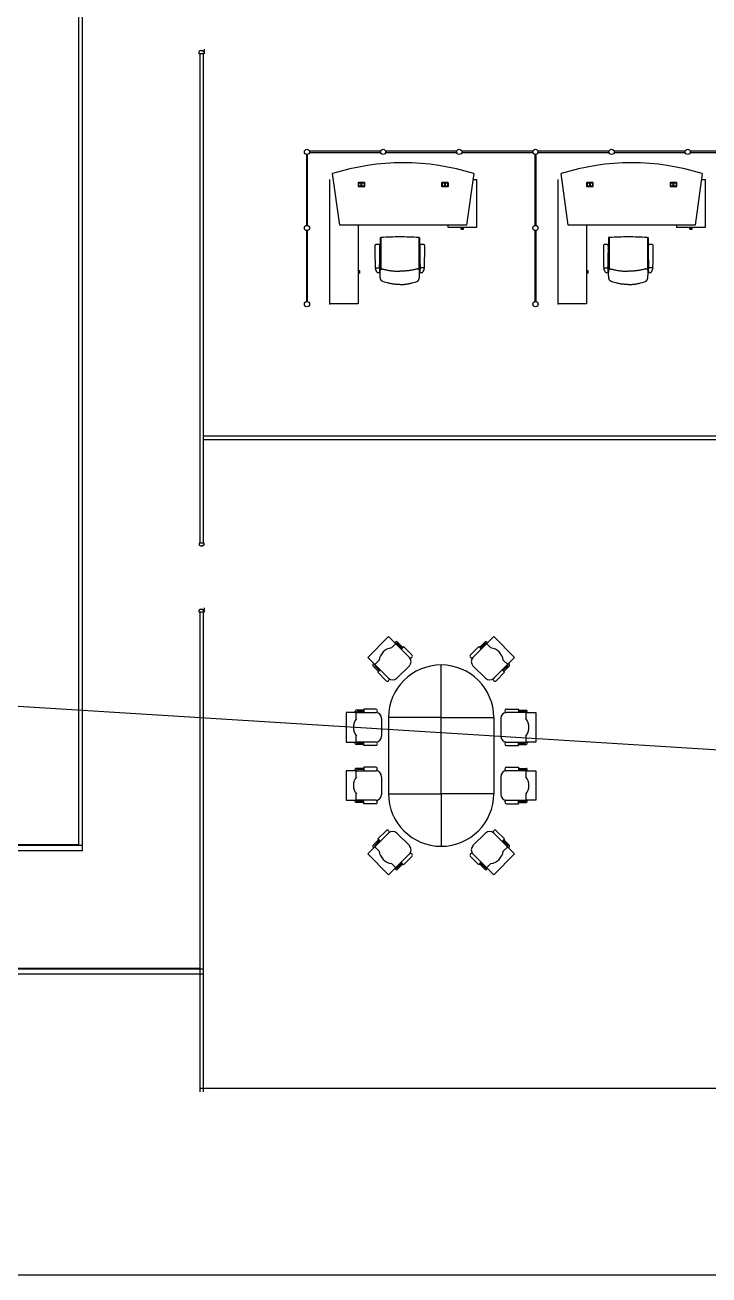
# Model space of a CAD drawing. Header units: millimetres. Extents: x 391350 to 515311, y -283575 to -199845.
# Drawn here: x 495405 to 505285, y -239526 to -221466 of the extents above; entities that cross this region are included whole.
import ezdxf

# ---------------------------------------------------------------- set-up
doc = ezdxf.new("R2010")
doc.units = ezdxf.units.MM
doc.layers.add('Evac_Occupant', color=183, linetype='Continuous')

msp = doc.modelspace()

# ---------------------------------------------------------------- linework, layer by layer
at = {"color": 0}
for p, q in [((496184, -233311), (496184, -220073)), ((496234, -233311), (496234, -220073)), ((496234, -233395), (496234, -220073)), ((497938, -221836), (497919, -221849)), ((497919, -221880), (497919, -221849)), ((497992, -221880), (497919, -221880)), ((497934, -228950), (497934, -221880)), ((497938, -221836), (497976, -221836)), ((497976, -221836), (497976, -221849)), ((497976, -221849), (497992, -221849)), ((497984, -228950), (497984, -221880)), ((497992, -221814), (497992, -221880)), ((499470, -223336), (499470, -224361)), ((499487, -224361), (499487, -223336)), ((500541, -223290), (499516, -223290)), ((499516, -223307), (500541, -223307)), ((501641, -223290), (500616, -223290)), ((500616, -223307), (501641, -223307)), ((502741, -223290), (501716, -223290)), ((501716, -223307), (502741, -223307)), ((502770, -223336), (502770, -224361)), ((502787, -224361), (502787, -223336)), ((503841, -223290), (502816, -223290)), ((502816, -223307), (503841, -223307)), ((504941, -223290), (503916, -223290)), ((503916, -223307), (504941, -223307)), ((506041, -223290), (505016, -223290)), ((505016, -223307), (506041, -223307)), ((499807, -225496), (499807, -223696)), ((499953, -224356), (499849, -223613)), ((500216, -223748), (500216, -223794)), ((500308, -223742), (500222, -223742)), ((500222, -223792), (500222, -223750)), ((500223, -223750), (500223, -223792)), ((500224, -223748), (500306, -223748)), ((500224, -223748), (500265, -223748)), ((500263, -223793), (500263, -223748)), ((500265, -223748), (500265, -223793)), ((500265, -223793), (500265, -223748)), ((500306, -223748), (500265, -223748)), ((500267, -223748), (500267, -223793)), ((500308, -223750), (500308, -223792)), ((500308, -223792), (500308, -223750)), ((500314, -223794), (500314, -223748)), ((501422, -223748), (501422, -223794)), ((501514, -223742), (501428, -223742)), ((501428, -223792), (501428, -223750)), ((501429, -223750), (501429, -223792)), ((501430, -223748), (501471, -223748)), ((501430, -223748), (501512, -223748)), ((501469, -223793), (501469, -223748)), ((501471, -223748), (501471, -223793)), ((501471, -223793), (501471, -223748)), ((501512, -223748), (501471, -223748)), ((501473, -223748), (501473, -223793)), ((501514, -223750), (501514, -223792)), ((501514, -223792), (501514, -223750)), ((501520, -223794), (501520, -223748)), ((501888, -223613), (501783, -224356)), ((501876, -223696), (501929, -223696)), ((501929, -223696), (501929, -224393)), ((503107, -225496), (503107, -223696)), ((503253, -224356), (503149, -223613)), ((503516, -223748), (503516, -223794)), ((503608, -223742), (503522, -223742)), ((503522, -223792), (503522, -223750)), ((503523, -223750), (503523, -223792)), ((503524, -223748), (503606, -223748)), ((503524, -223748), (503565, -223748)), ((503563, -223793), (503563, -223748)), ((503565, -223748), (503565, -223793)), ((503565, -223793), (503565, -223748)), ((503606, -223748), (503565, -223748)), ((503567, -223748), (503567, -223793)), ((503608, -223750), (503608, -223792)), ((503608, -223792), (503608, -223750)), ((503614, -223794), (503614, -223748)), ((504722, -223748), (504722, -223794)), ((504814, -223742), (504728, -223742)), ((504728, -223792), (504728, -223750)), ((504729, -223750), (504729, -223792)), ((504730, -223748), (504771, -223748)), ((504730, -223748), (504812, -223748)), ((504769, -223793), (504769, -223748)), ((504771, -223748), (504771, -223793)), ((504771, -223793), (504771, -223748)), ((504812, -223748), (504771, -223748)), ((504773, -223748), (504773, -223793)), ((504814, -223750), (504814, -223792)), ((504814, -223792), (504814, -223750)), ((504820, -223794), (504820, -223748)), ((505188, -223613), (505083, -224356)), ((505176, -223696), (505229, -223696)), ((505229, -223696), (505229, -224393)), ((500222, -223800), (500308, -223800)), ((500224, -223793), (500265, -223793)), ((500306, -223794), (500224, -223794)), ((500265, -223793), (500306, -223793)), ((501428, -223800), (501514, -223800)), ((501430, -223793), (501471, -223793)), ((501512, -223794), (501430, -223794)), ((501471, -223793), (501512, -223793)), ((503522, -223800), (503608, -223800)), ((503524, -223793), (503565, -223793)), ((503606, -223794), (503524, -223794)), ((503565, -223793), (503606, -223793)), ((504728, -223800), (504814, -223800)), ((504730, -223793), (504771, -223793)), ((504812, -223794), (504730, -223794)), ((504771, -223793), (504812, -223793)), ((499470, -224436), (499470, -225461)), ((499487, -225461), (499487, -224436)), ((501783, -224356), (499953, -224356)), ((500217, -224366), (500217, -225496)), ((501518, -224393), (501518, -224356)), ((501929, -224393), (501518, -224393)), ((501707, -224405), (501707, -224393)), ((501707, -224405), (501741, -224405)), ((501707, -224417), (501707, -224405)), ((501707, -224417), (501741, -224417)), ((501741, -224405), (501741, -224393)), ((501741, -224417), (501741, -224405)), ((502770, -224436), (502770, -225461)), ((502787, -225461), (502787, -224436)), ((505083, -224356), (503253, -224356)), ((503517, -224366), (503517, -225496)), ((504818, -224393), (504818, -224356)), ((505229, -224393), (504818, -224393)), ((505007, -224405), (505007, -224393)), ((505007, -224405), (505041, -224405)), ((505007, -224417), (505007, -224405)), ((505007, -224417), (505041, -224417)), ((505041, -224405), (505041, -224393)), ((505041, -224417), (505041, -224405)), ((500495, -224635, 0), (500494, -224635, 0)), ((500495, -224635, 0), (500496, -224635, 0)), ((500533, -224539), (500533, -224674)), ((500536, -224538), (500543, -224541)), ((500543, -224542), (500543, -224997)), ((501102, -224538), (501095, -224541)), ((501095, -224542), (501095, -224997)), ((501105, -224539), (501105, -224674)), ((501143, -224635, 0), (501142, -224635, 0)), ((501143, -224635, 0), (501144, -224635, 0)), ((503795, -224635, 0), (503794, -224635, 0)), ((503795, -224635, 0), (503796, -224635, 0)), ((503833, -224539), (503833, -224674)), ((503836, -224538), (503843, -224541)), ((503843, -224542), (503843, -224997)), ((504402, -224538), (504395, -224541)), ((504395, -224542), (504395, -224997)), ((504405, -224539), (504405, -224674)), ((504443, -224635, 0), (504442, -224635, 0)), ((504443, -224635, 0), (504444, -224635, 0)), ((500530, -224681), (500530, -224707)), ((500532, -224677), (500532, -224678)), ((500532, -224711), (500532, -224710)), ((500533, -224714), (500533, -225004)), ((501105, -224714), (501105, -225004)), ((501107, -224677), (501107, -224678)), ((501107, -224711), (501107, -224710)), ((501108, -224681), (501108, -224707)), ((503830, -224681), (503830, -224707)), ((503832, -224677), (503832, -224678)), ((503832, -224711), (503832, -224710)), ((503833, -224714), (503833, -225004)), ((504405, -224714), (504405, -225004)), ((504407, -224677), (504407, -224678)), ((504407, -224711), (504407, -224710)), ((504408, -224681), (504408, -224707)), ((500230, -225019), (500217, -225019)), ((500230, -225053), (500230, -225019)), ((500242, -225019), (500230, -225019)), ((500242, -225053), (500242, -225019)), ((500465, -224975, 0), (500525, -224975, 0)), ((500465, -224975, 0), (500465, -224978, 0)), ((500525, -224975, 0), (500525, -224989, 0)), ((500529, -225043, 0), (500529, -225005, 0)), ((500529, -225010, 0), (500532, -225015, 0)), ((500529, -225015, 0), (500529, -225035, 0)), ((500529, -225019, 0), (500529, -225017, 0)), ((500529, -225031, 0), (500529, -225019, 0)), ((500532, -225015, 0), (500532, -225018, 0)), ((500532, -225018, 0), (500532, -225032, 0)), ((501109, -225010, 0), (501106, -225015, 0)), ((501106, -225015, 0), (501106, -225018, 0)), ((501106, -225018, 0), (501106, -225032, 0)), ((501109, -225043, 0), (501109, -225005, 0)), ((501109, -225015, 0), (501109, -225035, 0)), ((501109, -225019, 0), (501109, -225017, 0)), ((501109, -225031, 0), (501109, -225019, 0)), ((501173, -224975, 0), (501113, -224975, 0)), ((501113, -224975, 0), (501113, -224989, 0)), ((501173, -224975, 0), (501173, -224978, 0)), ((503530, -225019), (503517, -225019)), ((503530, -225053), (503530, -225019)), ((503542, -225019), (503530, -225019)), ((503542, -225053), (503542, -225019)), ((503765, -224975, 0), (503825, -224975, 0)), ((503765, -224975, 0), (503765, -224978, 0)), ((503825, -224975, 0), (503825, -224989, 0)), ((503829, -225043, 0), (503829, -225005, 0)), ((503829, -225010, 0), (503832, -225015, 0)), ((503829, -225015, 0), (503829, -225035, 0)), ((503829, -225019, 0), (503829, -225017, 0)), ((503829, -225031, 0), (503829, -225019, 0)), ((503832, -225015, 0), (503832, -225018, 0)), ((503832, -225018, 0), (503832, -225032, 0)), ((504409, -225010, 0), (504406, -225015, 0)), ((504406, -225015, 0), (504406, -225018, 0)), ((504406, -225018, 0), (504406, -225032, 0)), ((504409, -225043, 0), (504409, -225005, 0)), ((504409, -225015, 0), (504409, -225035, 0)), ((504409, -225019, 0), (504409, -225017, 0)), ((504409, -225031, 0), (504409, -225019, 0)), ((504473, -224975, 0), (504413, -224975, 0)), ((504413, -224975, 0), (504413, -224989, 0)), ((504473, -224975, 0), (504473, -224978, 0)), ((500230, -225053), (500217, -225053)), ((500242, -225053), (500230, -225053)), ((500529, -225031, 0), (500529, -225033, 0)), ((500529, -225040, 0), (500532, -225035, 0)), ((500532, -225032, 0), (500532, -225035, 0)), ((501106, -225032, 0), (501106, -225035, 0)), ((501109, -225040, 0), (501106, -225035, 0)), ((501109, -225031, 0), (501109, -225033, 0)), ((503530, -225053), (503517, -225053)), ((503542, -225053), (503530, -225053)), ((503829, -225031, 0), (503829, -225033, 0)), ((503829, -225040, 0), (503832, -225035, 0)), ((503832, -225032, 0), (503832, -225035, 0)), ((504406, -225032, 0), (504406, -225035, 0)), ((504409, -225040, 0), (504406, -225035, 0)), ((504409, -225031, 0), (504409, -225033, 0)), ((500819, -225215), (500819, -225215)), ((500819, -225215), (500819, -225215)), ((504119, -225215), (504119, -225215)), ((504119, -225215), (504119, -225215)), ((500217, -225496), (499807, -225496)), ((503517, -225496), (503107, -225496)), ((497984, -227402), (510459, -227402)), ((497984, -227452), (510459, -227452)), ((497992, -228950), (497919, -228950)), ((497919, -228950), (497919, -228980)), ((497938, -228993), (497919, -228980)), ((497938, -228993), (497976, -228993)), ((497976, -228993), (497976, -228980)), ((497976, -228980), (497992, -228980)), ((497992, -228980), (497992, -228950)), ((497992, -229884), (497992, -229950)), ((497938, -229906), (497919, -229919)), ((497919, -229950), (497919, -229919)), ((497992, -229950), (497919, -229950)), ((497934, -236881), (497934, -229950)), ((497938, -229906), (497976, -229906)), ((497976, -229906), (497976, -229919)), ((497976, -229919), (497992, -229919)), ((497984, -236881), (497984, -229950)), ((500657, -230302), (500356, -230602)), ((500759, -230404), (500657, -230302)), ((500699, -230464), (500762, -230401)), ((500747, -230392), (500762, -230377)), ((500759, -230404), (500957, -230602)), ((500861, -230458), (500780, -230377)), ((500849, -230470), (500780, -230401)), ((502074, -230404), (501875, -230602)), ((501972, -230458), (502053, -230377)), ((501984, -230470), (502053, -230401)), ((502086, -230392), (502071, -230377)), ((502134, -230464), (502071, -230401)), ((502074, -230404), (502176, -230302)), ((502176, -230302), (502477, -230602)), ((500356, -230602), (500459, -230704)), ((502477, -230602), (502374, -230704)), ((500431, -230707), (500447, -230692)), ((500513, -230806), (500431, -230725)), ((500456, -230707), (500519, -230644)), ((500525, -230794), (500456, -230725)), ((500657, -230903), (500459, -230704)), ((500957, -230722), (500777, -230903)), ((501416, -231472), (501416, -230712)), ((501875, -230722), (502056, -230903)), ((502176, -230903), (502374, -230704)), ((502308, -230794), (502377, -230725)), ((502377, -230707), (502314, -230644)), ((502320, -230806), (502401, -230725)), ((502401, -230707), (502386, -230692)), ((500046, -231400), (500046, -231825)), ((500191, -231400), (500046, -231400)), ((500174, -231400), (500174, -231379)), ((500301, -231366), (500187, -231366)), ((500191, -231485), (500191, -231396)), ((500191, -231400), (500471, -231400)), ((500301, -231383), (500204, -231383)), ((500556, -231485), (500556, -231740)), ((502276, -231485), (502276, -231740)), ((502642, -231400), (502361, -231400)), ((502531, -231366), (502646, -231366)), ((502531, -231383), (502629, -231383)), ((502642, -231485), (502642, -231396)), ((502642, -231400), (502786, -231400)), ((502659, -231400), (502659, -231379)), ((502786, -231400), (502786, -231825)), ((500046, -231825), (500191, -231825)), ((500174, -231846), (500174, -231825)), ((500301, -231859), (500187, -231859)), ((500191, -231829), (500191, -231740)), ((500471, -231825), (500191, -231825)), ((500301, -231842), (500204, -231842)), ((502361, -231825), (502642, -231825)), ((502531, -231842), (502629, -231842)), ((502531, -231859), (502646, -231859)), ((502642, -231829), (502642, -231740)), ((502786, -231825), (502642, -231825)), ((502659, -231846), (502659, -231825)), ((500191, -232241), (500046, -232241)), ((500046, -232241), (500046, -232666)), ((500174, -232241), (500174, -232219)), ((500301, -232207), (500187, -232207)), ((500191, -232326), (500191, -232236)), ((500191, -232241), (500471, -232241)), ((500301, -232224), (500204, -232224)), ((502642, -232241), (502361, -232241)), ((502531, -232207), (502646, -232207)), ((502531, -232224), (502629, -232224)), ((502642, -232326), (502642, -232236)), ((502642, -232241), (502786, -232241)), ((502659, -232241), (502659, -232219)), ((502786, -232241), (502786, -232666)), ((500556, -232326), (500556, -232581)), ((502276, -232326), (502276, -232581)), ((500191, -232670), (500191, -232581)), ((501416, -232572), (501416, -233332)), ((502642, -232670), (502642, -232581)), ((500046, -232666), (500191, -232666)), ((500174, -232687), (500174, -232666)), ((500301, -232700), (500187, -232700)), ((500471, -232666), (500191, -232666)), ((500301, -232683), (500204, -232683)), ((502361, -232666), (502642, -232666)), ((502531, -232683), (502629, -232683)), ((502531, -232700), (502646, -232700)), ((502786, -232666), (502642, -232666)), ((502659, -232687), (502659, -232666)), ((500657, -233142), (500459, -233341)), ((500957, -233322), (500777, -233142)), ((501875, -233322), (502056, -233142)), ((502176, -233142), (502374, -233341)), ((496184, -233311), (478487, -233311)), ((496234, -233320), (478488, -233320)), ((500513, -233238), (500431, -233319)), ((500525, -233250), (500456, -233319)), ((502308, -233250), (502377, -233319)), ((502320, -233238), (502401, -233319)), ((496234, -233395), (478481, -233395)), ((500356, -233443), (500459, -233341)), ((500657, -233743), (500356, -233443)), ((500431, -233338), (500447, -233353)), ((500456, -233338), (500519, -233401)), ((500759, -233641), (500957, -233443)), ((502074, -233641), (501875, -233443)), ((502176, -233743), (502477, -233443)), ((502377, -233338), (502314, -233401)), ((502477, -233443), (502374, -233341)), ((502401, -233338), (502386, -233353)), ((500759, -233641), (500657, -233743)), ((500699, -233581), (500762, -233644)), ((500747, -233653), (500762, -233668)), ((500849, -233575), (500780, -233644)), ((500861, -233587), (500780, -233668)), ((501972, -233587), (502053, -233668)), ((501984, -233575), (502053, -233644)), ((502134, -233581), (502071, -233644)), ((502086, -233653), (502071, -233668)), ((502074, -233641), (502176, -233743)), ((497934, -235095), (482084, -235095)), ((497984, -235105), (482084, -235105)), ((497984, -235180), (482084, -235180)), ((510459, -236831), (497934, -236831))]:
    msp.add_line(p, q, dxfattribs=at)
for points in [[(456689, -204650), (515311, -204650), (515311, -239526), (456689, -239526)], [(501416, -232572), (501416, -231472), (500656, -231472), (500656, -232572)], [(501416, -232572), (501416, -231472), (502176, -231472), (502176, -232572)]]:
    msp.add_lwpolyline(points, close=True, dxfattribs=at)
at = {"color": 0, "extrusion": (0, 0, -1), "flags": 128}
for points in [[(-500819, -225215), (-500808, -225215), (-500796, -225215), (-500785, -225215), (-500774, -225214), (-500763, -225213), (-500751, -225212), (-500740, -225211), (-500729, -225210), (-500718, -225208), (-500707, -225206), (-500696, -225204), (-500684, -225202), (-500674, -225200), (-500663, -225197), (-500652, -225194), (-500641, -225191), (-500619, -225185), (-500597, -225179), (-500576, -225172), (-500573, -225172), (-500570, -225171), (-500568, -225169), (-500565, -225168), (-500563, -225167), (-500560, -225165), (-500558, -225163), (-500556, -225161), (-500554, -225159), (-500552, -225157), (-500551, -225155), (-500549, -225153), (-500548, -225150), (-500546, -225148), (-500545, -225145), (-500544, -225143), (-500543, -225140), (-500542, -225137), (-500541, -225135), (-500540, -225132), (-500539, -225126), (-500538, -225121), (-500537, -225109), (-500536, -225098), (-500535, -225087), (-500534, -225076), (-500533, -225065), (-500533, -225054), (-500533, -225042), (-500533, -225036), (-500533, -225031), (-500533, -225025), (-500534, -225019), (-500534, -225016), (-500535, -225013), (-500535, -225011), (-500536, -225008), (-500537, -225005), (-500538, -225003), (-500540, -225000), (-500542, -224998), (-500544, -224996), (-500545, -224995), (-500546, -224995), (-500547, -224994), (-500548, -224993), (-500551, -224992), (-500554, -224991), (-500557, -224991), (-500559, -224990), (-500562, -224990), (-500565, -224990), (-500568, -224990), (-500571, -224991), (-500574, -224991), (-500579, -224992), (-500585, -224994), (-500595, -224997), (-500606, -225000), (-500617, -225003), (-500628, -225005), (-500639, -225007), (-500650, -225009), (-500662, -225011), (-500673, -225013), (-500684, -225015), (-500695, -225016), (-500706, -225017), (-500718, -225018), (-500729, -225019), (-500740, -225020), (-500751, -225020), (-500763, -225021), (-500774, -225021), (-500796, -225022), (-500819, -225022)], [(-504119, -225215), (-504108, -225215), (-504096, -225215), (-504085, -225215), (-504074, -225214), (-504063, -225213), (-504051, -225212), (-504040, -225211), (-504029, -225210), (-504018, -225208), (-504007, -225206), (-503996, -225204), (-503984, -225202), (-503974, -225200), (-503963, -225197), (-503952, -225194), (-503941, -225191), (-503919, -225185), (-503897, -225179), (-503876, -225172), (-503873, -225172), (-503870, -225171), (-503868, -225169), (-503865, -225168), (-503863, -225167), (-503860, -225165), (-503858, -225163), (-503856, -225161), (-503854, -225159), (-503852, -225157), (-503851, -225155), (-503849, -225153), (-503848, -225150), (-503846, -225148), (-503845, -225145), (-503844, -225143), (-503843, -225140), (-503842, -225137), (-503841, -225135), (-503840, -225132), (-503839, -225126), (-503838, -225121), (-503837, -225109), (-503836, -225098), (-503835, -225087), (-503834, -225076), (-503833, -225065), (-503833, -225054), (-503833, -225042), (-503833, -225036), (-503833, -225031), (-503833, -225025), (-503834, -225019), (-503834, -225016), (-503835, -225013), (-503835, -225011), (-503836, -225008), (-503837, -225005), (-503838, -225003), (-503840, -225000), (-503842, -224998), (-503844, -224996), (-503845, -224995), (-503846, -224995), (-503847, -224994), (-503848, -224993), (-503851, -224992), (-503854, -224991), (-503857, -224991), (-503859, -224990), (-503862, -224990), (-503865, -224990), (-503868, -224990), (-503871, -224991), (-503874, -224991), (-503879, -224992), (-503885, -224994), (-503895, -224997), (-503906, -225000), (-503917, -225003), (-503928, -225005), (-503939, -225007), (-503950, -225009), (-503962, -225011), (-503973, -225013), (-503984, -225015), (-503995, -225016), (-504006, -225017), (-504018, -225018), (-504029, -225019), (-504040, -225020), (-504051, -225020), (-504063, -225021), (-504074, -225021), (-504096, -225022), (-504119, -225022)]]:
    msp.add_lwpolyline(points, dxfattribs=at)
at = {"color": 0, "flags": 128}
for points in [[(500819, -225215), (500830, -225215), (500842, -225215), (500853, -225215), (500864, -225214), (500875, -225213), (500887, -225212), (500898, -225211), (500909, -225210), (500920, -225208), (500932, -225206), (500943, -225204), (500954, -225202), (500965, -225200), (500975, -225197), (500986, -225194), (500997, -225191), (501019, -225185), (501041, -225179), (501063, -225172), (501065, -225172), (501068, -225171), (501070, -225169), (501073, -225168), (501075, -225167), (501078, -225165), (501080, -225163), (501082, -225161), (501084, -225159), (501086, -225157), (501088, -225155), (501089, -225153), (501091, -225150), (501092, -225148), (501093, -225145), (501094, -225143), (501095, -225140), (501096, -225137), (501097, -225135), (501098, -225132), (501099, -225126), (501100, -225121), (501101, -225109), (501102, -225098), (501103, -225087), (501104, -225076), (501105, -225065), (501105, -225054), (501105, -225042), (501105, -225036), (501105, -225031), (501105, -225025), (501104, -225019), (501104, -225016), (501104, -225013), (501103, -225011), (501102, -225008), (501101, -225005), (501100, -225003), (501098, -225000), (501096, -224998), (501094, -224996), (501093, -224995), (501092, -224995), (501091, -224994), (501090, -224993), (501087, -224992), (501084, -224991), (501082, -224991), (501079, -224990), (501076, -224990), (501073, -224990), (501070, -224990), (501067, -224991), (501064, -224991), (501059, -224992), (501053, -224994), (501043, -224997), (501032, -225000), (501021, -225003), (501010, -225005), (500999, -225007), (500988, -225009), (500976, -225011), (500965, -225013), (500954, -225015), (500943, -225016), (500932, -225017), (500920, -225018), (500909, -225019), (500898, -225020), (500887, -225020), (500875, -225021), (500864, -225021), (500842, -225022), (500819, -225022)], [(504119, -225215), (504130, -225215), (504142, -225215), (504153, -225215), (504164, -225214), (504175, -225213), (504187, -225212), (504198, -225211), (504209, -225210), (504220, -225208), (504232, -225206), (504243, -225204), (504254, -225202), (504265, -225200), (504275, -225197), (504286, -225194), (504297, -225191), (504319, -225185), (504341, -225179), (504363, -225172), (504365, -225172), (504368, -225171), (504370, -225169), (504373, -225168), (504375, -225167), (504378, -225165), (504380, -225163), (504382, -225161), (504384, -225159), (504386, -225157), (504388, -225155), (504389, -225153), (504391, -225150), (504392, -225148), (504393, -225145), (504394, -225143), (504395, -225140), (504396, -225137), (504397, -225135), (504398, -225132), (504399, -225126), (504400, -225121), (504401, -225109), (504402, -225098), (504403, -225087), (504404, -225076), (504405, -225065), (504405, -225054), (504405, -225042), (504405, -225036), (504405, -225031), (504405, -225025), (504404, -225019), (504404, -225016), (504404, -225013), (504403, -225011), (504402, -225008), (504401, -225005), (504400, -225003), (504398, -225000), (504396, -224998), (504394, -224996), (504393, -224995), (504392, -224995), (504391, -224994), (504390, -224993), (504387, -224992), (504384, -224991), (504382, -224991), (504379, -224990), (504376, -224990), (504373, -224990), (504370, -224990), (504367, -224991), (504364, -224991), (504359, -224992), (504353, -224994), (504343, -224997), (504332, -225000), (504321, -225003), (504310, -225005), (504299, -225007), (504288, -225009), (504276, -225011), (504265, -225013), (504254, -225015), (504243, -225016), (504232, -225017), (504220, -225018), (504209, -225019), (504198, -225020), (504187, -225020), (504175, -225021), (504164, -225021), (504142, -225022), (504119, -225022)]]:
    msp.add_lwpolyline(points, dxfattribs=at)
at = {"color": 0}
for points in [[(500993, -230566), (500873, -230446), (500837, -230482)], [(501839, -230566), (501960, -230446), (501996, -230482)], [(500621, -230939), (500501, -230818), (500537, -230782)], [(502212, -230939), (502332, -230818), (502296, -230782)], [(500471, -231349), (500301, -231349), (500301, -231400)], [(502361, -231349), (502531, -231349), (502531, -231400)], [(500471, -231876), (500301, -231876), (500301, -231825)], [(502361, -231876), (502531, -231876), (502531, -231825)], [(500471, -232190), (500301, -232190), (500301, -232241)], [(502361, -232190), (502531, -232190), (502531, -232241)], [(500471, -232717), (500301, -232717), (500301, -232666)], [(502361, -232717), (502531, -232717), (502531, -232666)], [(500621, -233106), (500501, -233226), (500537, -233262)], [(502212, -233106), (502332, -233226), (502296, -233262)], [(500993, -233479), (500873, -233599), (500837, -233563)], [(501839, -233479), (501960, -233599), (501996, -233563)]]:
    msp.add_lwpolyline(points, dxfattribs=at)
for centre in [(499478, -223299), (500578, -223299), (501678, -223299), (502778, -223299), (503878, -223299), (504978, -223299), (499478, -224399), (502778, -224399), (499478, -225499), (502778, -225499)]:
    msp.add_circle(centre, 38, dxfattribs=at)
for centre, radius, start, end in [((500868, -226846), 3390, 72.5003, 107.4997), ((504168, -226846), 3390, 72.5003, 107.4997), ((500222, -223748), 6, 90, 180), ((500224, -223750), 2, 90, 180), ((500224, -223750), 1.5, 90, 180), ((500306, -223750), 2, 0, 90), ((500306, -223750), 1.5, 0, 90), ((500308, -223748), 6, 0, 90), ((501428, -223748), 6, 90, 180), ((501430, -223750), 2, 90, 180), ((501430, -223750), 1.5, 90, 180), ((501512, -223750), 1.5, 0, 90), ((501512, -223750), 2, 0, 90), ((501514, -223748), 6, 0, 90), ((503522, -223748), 6, 90, 180), ((503524, -223750), 2, 90, 180), ((503524, -223750), 1.5, 90, 180), ((503606, -223750), 2, 0, 90), ((503606, -223750), 1.5, 0, 90), ((503608, -223748), 6, 0, 90), ((504728, -223748), 6, 90, 180), ((504730, -223750), 2, 90, 180), ((504730, -223750), 1.5, 90, 180), ((504812, -223750), 1.5, 0, 90), ((504812, -223750), 2, 0, 90), ((504814, -223748), 6, 0, 90), ((500222, -223794), 6, 180, 270), ((500224, -223792), 2, 180, 270), ((500224, -223792), 1.5, 180, 270), ((500306, -223792), 2, 270, 0), ((500306, -223792), 1.5, 270, 0), ((500308, -223794), 6, 270, 0), ((501428, -223794), 6, 180, 270), ((501430, -223792), 2, 180, 270), ((501430, -223792), 1.5, 180, 270), ((501512, -223792), 1.5, 270, 0), ((501512, -223792), 2, 270, 0), ((501514, -223794), 6, 270, 0), ((503522, -223794), 6, 180, 270), ((503524, -223792), 2, 180, 270), ((503524, -223792), 1.5, 180, 270), ((503606, -223792), 2, 270, 0), ((503606, -223792), 1.5, 270, 0), ((503608, -223794), 6, 270, 0), ((504728, -223794), 6, 180, 270), ((504730, -223792), 2, 180, 270), ((504730, -223792), 1.5, 180, 270), ((504812, -223792), 1.5, 270, 0), ((504812, -223792), 2, 270, 0), ((504814, -223794), 6, 270, 0), ((500497, -224660, 0), 37.4, 159.7407, 179.7876), ((501721, -224685, 0), 1262, 178.8285, 180.7164), ((500475, -224651, 0), 13.7, 121.5291, 160.5701), ((500479, -224659, 0), 22.5, 97.9869, 121.2718), ((500487, -224695, 0), 59.9, 92.607, 100.5296), ((500496, -224872, 0), 237, 90.5676, 92.9749), ((500494, -224872, 0), 237, 87.0251, 89.4324), ((500503, -224695, 0), 59.9, 79.4704, 87.393), ((500511, -224659, 0), 22.5, 58.7282, 82.0131), ((500516, -224651, 0), 13.7, 19.4299, 58.4709), ((500493, -224660, 0), 37.4, 0.2124, 20.2593), ((499269, -224685, 0), 1262, 359.2836, 1.1715), ((500535, -224539), 2, 64.1492, 180), ((500550, -224542), 7, 93.0846, 180), ((500819, -229534), 5006, 90, 93.0846), ((500819, -229534), 5006, 86.9154, 90), ((501088, -224542), 7, 0, 86.9154), ((501103, -224539), 2, 0, 115.8508), ((501145, -224660, 0), 37.4, 159.7407, 179.7876), ((502369, -224685, 0), 1262, 178.8285, 180.7164), ((501123, -224651, 0), 13.7, 121.5291, 160.5701), ((501127, -224659, 0), 22.5, 97.9869, 121.2718), ((501135, -224695, 0), 59.9, 92.607, 100.5296), ((501144, -224872, 0), 237, 90.5676, 92.9749), ((501142, -224872, 0), 237, 87.0251, 89.4324), ((501151, -224695, 0), 59.9, 79.4704, 87.393), ((501159, -224659, 0), 22.5, 58.7282, 82.0131), ((501164, -224651, 0), 13.7, 19.4299, 58.4709), ((501141, -224660, 0), 37.4, 0.2124, 20.2593), ((499917, -224685, 0), 1262, 359.2836, 1.1715), ((503797, -224660, 0), 37.4, 159.7407, 179.7876), ((505021, -224685, 0), 1262, 178.8285, 180.7164), ((503775, -224651, 0), 13.7, 121.5291, 160.5701), ((503779, -224659, 0), 22.5, 97.9869, 121.2718), ((503787, -224695, 0), 59.9, 92.607, 100.5296), ((503796, -224872, 0), 237, 90.5676, 92.9749), ((503794, -224872, 0), 237, 87.0251, 89.4324), ((503803, -224695, 0), 59.9, 79.4704, 87.393), ((503811, -224659, 0), 22.5, 58.7282, 82.0131), ((503816, -224651, 0), 13.7, 19.4299, 58.4709), ((503793, -224660, 0), 37.4, 0.2124, 20.2593), ((502569, -224685, 0), 1262, 359.2836, 1.1715), ((503835, -224539), 2, 64.1492, 180), ((503850, -224542), 7, 93.0846, 180), ((504119, -229534), 5006, 90, 93.0846), ((504119, -229534), 5006, 86.9154, 90), ((504388, -224542), 7, 0, 86.9154), ((504403, -224539), 2, 0, 115.8508), ((504445, -224660, 0), 37.4, 159.7407, 179.7876), ((505669, -224685, 0), 1262, 178.8285, 180.7164), ((504423, -224651, 0), 13.7, 121.5291, 160.5701), ((504427, -224659, 0), 22.5, 97.9869, 121.2718), ((504435, -224695, 0), 59.9, 92.607, 100.5296), ((504444, -224872, 0), 237, 90.5676, 92.9749), ((504442, -224872, 0), 237, 87.0251, 89.4324), ((504451, -224695, 0), 59.9, 79.4704, 87.393), ((504459, -224659, 0), 22.5, 58.7282, 82.0131), ((504464, -224651, 0), 13.7, 19.4299, 58.4709), ((504441, -224660, 0), 37.4, 0.2124, 20.2593), ((503217, -224685, 0), 1262, 359.2836, 1.1715), ((507359, -224714, 0), 6900, 179.8927, 182.1625), ((493631, -224714, 0), 6900, 357.8375, 0.1073), ((500535, -224681), 5, 135, 180), ((500535, -224707), 5, 180, 225), ((500528, -224674), 5, 315, 0), ((500528, -224714), 5, 0, 45), ((501110, -224674), 5, 180, 225), ((501110, -224714), 5, 135, 180), ((501103, -224681), 5, 0, 45), ((508007, -224714, 0), 6900, 179.8927, 182.1625), ((501103, -224707), 5, 315, 0), ((494279, -224714, 0), 6900, 357.8375, 0.1073), ((510659, -224714, 0), 6900, 179.8927, 182.1625), ((496931, -224714, 0), 6900, 357.8375, 0.1073), ((503835, -224681), 5, 135, 180), ((503835, -224707), 5, 180, 225), ((503828, -224674), 5, 315, 0), ((503828, -224714), 5, 0, 45), ((504410, -224674), 5, 180, 225), ((504410, -224714), 5, 135, 180), ((504403, -224681), 5, 0, 45), ((511307, -224714, 0), 6900, 179.8927, 182.1625), ((504403, -224707), 5, 315, 0), ((497579, -224714, 0), 6900, 357.8375, 0.1073), ((500465, -224974, 0), 0.8, 182.1625, 270), ((500535, -224978, 0), 70, 180, 196.1237), ((500564, -224970, 0), 100, 196.1237, 213.806), ((500605, -224942, 0), 150, 213.806, 221.1159), ((500525, -224974, 0), 0.8, 270, 357.8375), ((500560, -224989, 0), 35, 180, 207.6604), ((500549, -225004), 16, 180, 207.9094), ((501089, -225004), 16, 332.0906, 0), ((501078, -224989, 0), 35, 332.3396, 0), ((501113, -224974, 0), 0.8, 182.1625, 270), ((501033, -224942, 0), 150, 318.8841, 326.194), ((501074, -224970, 0), 100, 326.194, 343.8763), ((501103, -224978, 0), 70, 343.8763, 0), ((501173, -224974, 0), 0.8, 270, 357.8375), ((503765, -224974, 0), 0.8, 182.1625, 270), ((503835, -224978, 0), 70, 180, 196.1237), ((503864, -224970, 0), 100, 196.1237, 213.806), ((503905, -224942, 0), 150, 213.806, 221.1159), ((503825, -224974, 0), 0.8, 270, 357.8375), ((503860, -224989, 0), 35, 180, 207.6604), ((503849, -225004), 16, 180, 207.9094), ((504389, -225004), 16, 332.0906, 0), ((504378, -224989, 0), 35, 332.3396, 0), ((504413, -224974, 0), 0.8, 182.1625, 270), ((504333, -224942, 0), 150, 318.8841, 326.194), ((504374, -224970, 0), 100, 326.194, 343.8763), ((504403, -224978, 0), 70, 343.8763, 0), ((504473, -224974, 0), 0.8, 270, 357.8375), ((500493, -225040, 0), 0.5, 221.1159, 259.5623), ((500605, -224942, 0), 150, 221.1159, 221.1825), ((500547, -224746, 0), 300, 259.5623, 266.2553), ((500547, -224746, 0), 300, 259.529, 259.5623), ((500528, -225043, 0), 1.5, 266.2553, 0), ((501111, -225043, 0), 1.5, 180, 273.7447), ((501091, -224746, 0), 300, 273.7447, 280.4377), ((501145, -225040, 0), 0.5, 280.4377, 318.8841), ((501091, -224746, 0), 300, 280.4377, 280.471), ((501033, -224942, 0), 150, 318.8175, 318.8841), ((503793, -225040, 0), 0.5, 221.1159, 259.5623), ((503905, -224942, 0), 150, 221.1159, 221.1825), ((503847, -224746, 0), 300, 259.5623, 266.2553), ((503847, -224746, 0), 300, 259.529, 259.5623), ((503828, -225043, 0), 1.5, 266.2553, 0), ((504411, -225043, 0), 1.5, 180, 273.7447), ((504391, -224746, 0), 300, 273.7447, 280.4377), ((504445, -225040, 0), 0.5, 280.4377, 318.8841), ((504391, -224746, 0), 300, 280.4377, 280.471), ((504333, -224942, 0), 150, 318.8175, 318.8841), ((500771, -230386), 12.8, 45, 135), ((500771, -230410), 12.8, 45, 135), ((502062, -230386), 12.8, 45, 135), ((502062, -230410), 12.8, 45, 135), ((500729, -230674), 212, 98.1301, 171.8699), ((500975, -230584), 25.5, 225, 45), ((500897, -230662), 85, 315, 45), ((501857, -230584), 25.5, 135, 315), ((501936, -230662), 85, 135, 225), ((502104, -230674), 212, 8.1301, 81.8699), ((500440, -230716), 12.8, 135, 225), ((500465, -230716), 12.8, 135, 225), ((501416, -231472), 760, 0, 180), ((502368, -230716), 12.8, 315, 45), ((502392, -230716), 12.8, 315, 45), ((500639, -230921), 25.5, 225, 45), ((500717, -230843), 85, 225, 315), ((502116, -230843), 85, 225, 315), ((502194, -230921), 25.5, 135, 315), ((500361, -231613), 212, 143.1301, 216.8699), ((500187, -231379), 12.8, 90, 180), ((500204, -231396), 12.8, 90, 180), ((500471, -231375), 25.5, 270, 90), ((500471, -231485), 85, 0, 90), ((502361, -231485), 85, 90, 180), ((502361, -231375), 25.5, 90, 270), ((502629, -231396), 12.8, 0, 90), ((502472, -231613), 212, 323.1301, 36.8699), ((502646, -231379), 12.8, 0, 90), ((500187, -231846), 12.8, 180, 270), ((500204, -231829), 12.8, 180, 270), ((500471, -231740), 85, 270, 0), ((500471, -231851), 25.5, 270, 90), ((502361, -231740), 85, 180, 270), ((502361, -231851), 25.5, 90, 270), ((502629, -231829), 12.8, 270, 0), ((502646, -231846), 12.8, 270, 0), ((500187, -232219), 12.8, 90, 180), ((500204, -232236), 12.8, 90, 180), ((500471, -232215), 25.5, 270, 90), ((500471, -232326), 85, 0, 90), ((502361, -232326), 85, 90, 180), ((502361, -232215), 25.5, 90, 270), ((502629, -232236), 12.8, 0, 90), ((502646, -232219), 12.8, 0, 90), ((500361, -232453), 212, 143.1301, 216.8699), ((502472, -232453), 212, 323.1301, 36.8699), ((500471, -232581), 85, 270, 0), ((501416, -232572), 760, 180, 0), ((502361, -232581), 85, 180, 270), ((500187, -232687), 12.8, 180, 270), ((500204, -232670), 12.8, 180, 270), ((500471, -232691), 25.5, 270, 90), ((502361, -232691), 25.5, 90, 270), ((502629, -232670), 12.8, 270, 0), ((502646, -232687), 12.8, 270, 0), ((500639, -233124), 25.5, 315, 135), ((500717, -233202), 85, 45, 135), ((502116, -233202), 85, 45, 135), ((502194, -233124), 25.5, 45, 225), ((500440, -233328), 12.8, 135, 225), ((500465, -233328), 12.8, 135, 225), ((500897, -233383), 85, 315, 45), ((501936, -233383), 85, 135, 225), ((502368, -233328), 12.8, 315, 45), ((502392, -233328), 12.8, 315, 45), ((500729, -233371), 212, 188.1301, 261.8699), ((500975, -233461), 25.5, 315, 135), ((501857, -233461), 25.5, 45, 225), ((502104, -233371), 212, 278.1301, 351.8699), ((500771, -233635), 12.8, 225, 315), ((500771, -233659), 12.8, 225, 315), ((502062, -233635), 12.8, 225, 315), ((502062, -233659), 12.8, 225, 315)]:
    msp.add_arc(centre, radius, start, end, dxfattribs=at)
for p in [(499807, -225496), (503107, -225496)]:
    msp.add_point(p, dxfattribs=at)
at = {"layer": 'Evac_Occupant'}
msp.add_lwpolyline([(466115, -207033), (476119, -207033), (498658, -207033), (509557, -207033), (507579, -217892), (507721, -225920), (507830, -232094), (486491, -230761), (462153, -229390)], dxfattribs=at)

doc.saveas('drawing.dxf')
